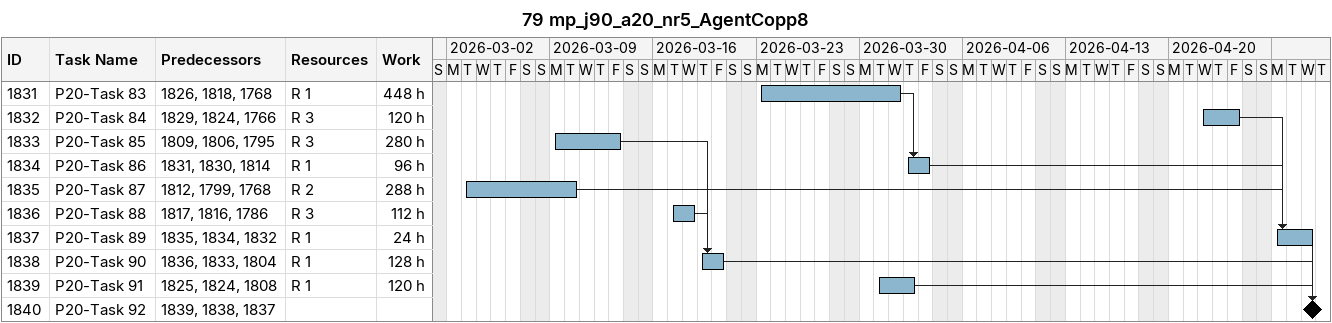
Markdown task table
79 mp_j90_a20_nr5_AgentCopp8

| ID | Task | Start | Finish | Predecessors | Resources | Work (h) |
|---|---|---|---|---|---|---|
| 1831 | P20-Task 83 | 2026-03-23 | 2026-04-01 | 1826, 1818, 1768 | R 1 | 448 |
| 1832 | P20-Task 84 | 2026-04-22 | 2026-04-24 | 1829, 1824, 1766 | R 3 | 120 |
| 1833 | P20-Task 85 | 2026-03-09 | 2026-03-13 | 1809, 1806, 1795 | R 3 | 280 |
| 1834 | P20-Task 86 | 2026-04-02 | 2026-04-03 | 1831, 1830, 1814 | R 1 | 96 |
| 1835 | P20-Task 87 | 2026-03-03 | 2026-03-10 | 1812, 1799, 1768 | R 2 | 288 |
| 1836 | P20-Task 88 | 2026-03-17 | 2026-03-18 | 1817, 1816, 1786 | R 3 | 112 |
| 1837 | P20-Task 89 | 2026-04-27 | 2026-04-29 | 1835, 1834, 1832 | R 1 | 24 |
| 1838 | P20-Task 90 | 2026-03-19 | 2026-03-20 | 1836, 1833, 1804 | R 1 | 128 |
| 1839 | P20-Task 91 | 2026-03-31 | 2026-04-02 | 1825, 1824, 1808 | R 1 | 120 |
| 1840 | P20-Task 92 (milestone) | 2026-04-29 | 2026-04-29 | 1839, 1838, 1837 |  |  |
